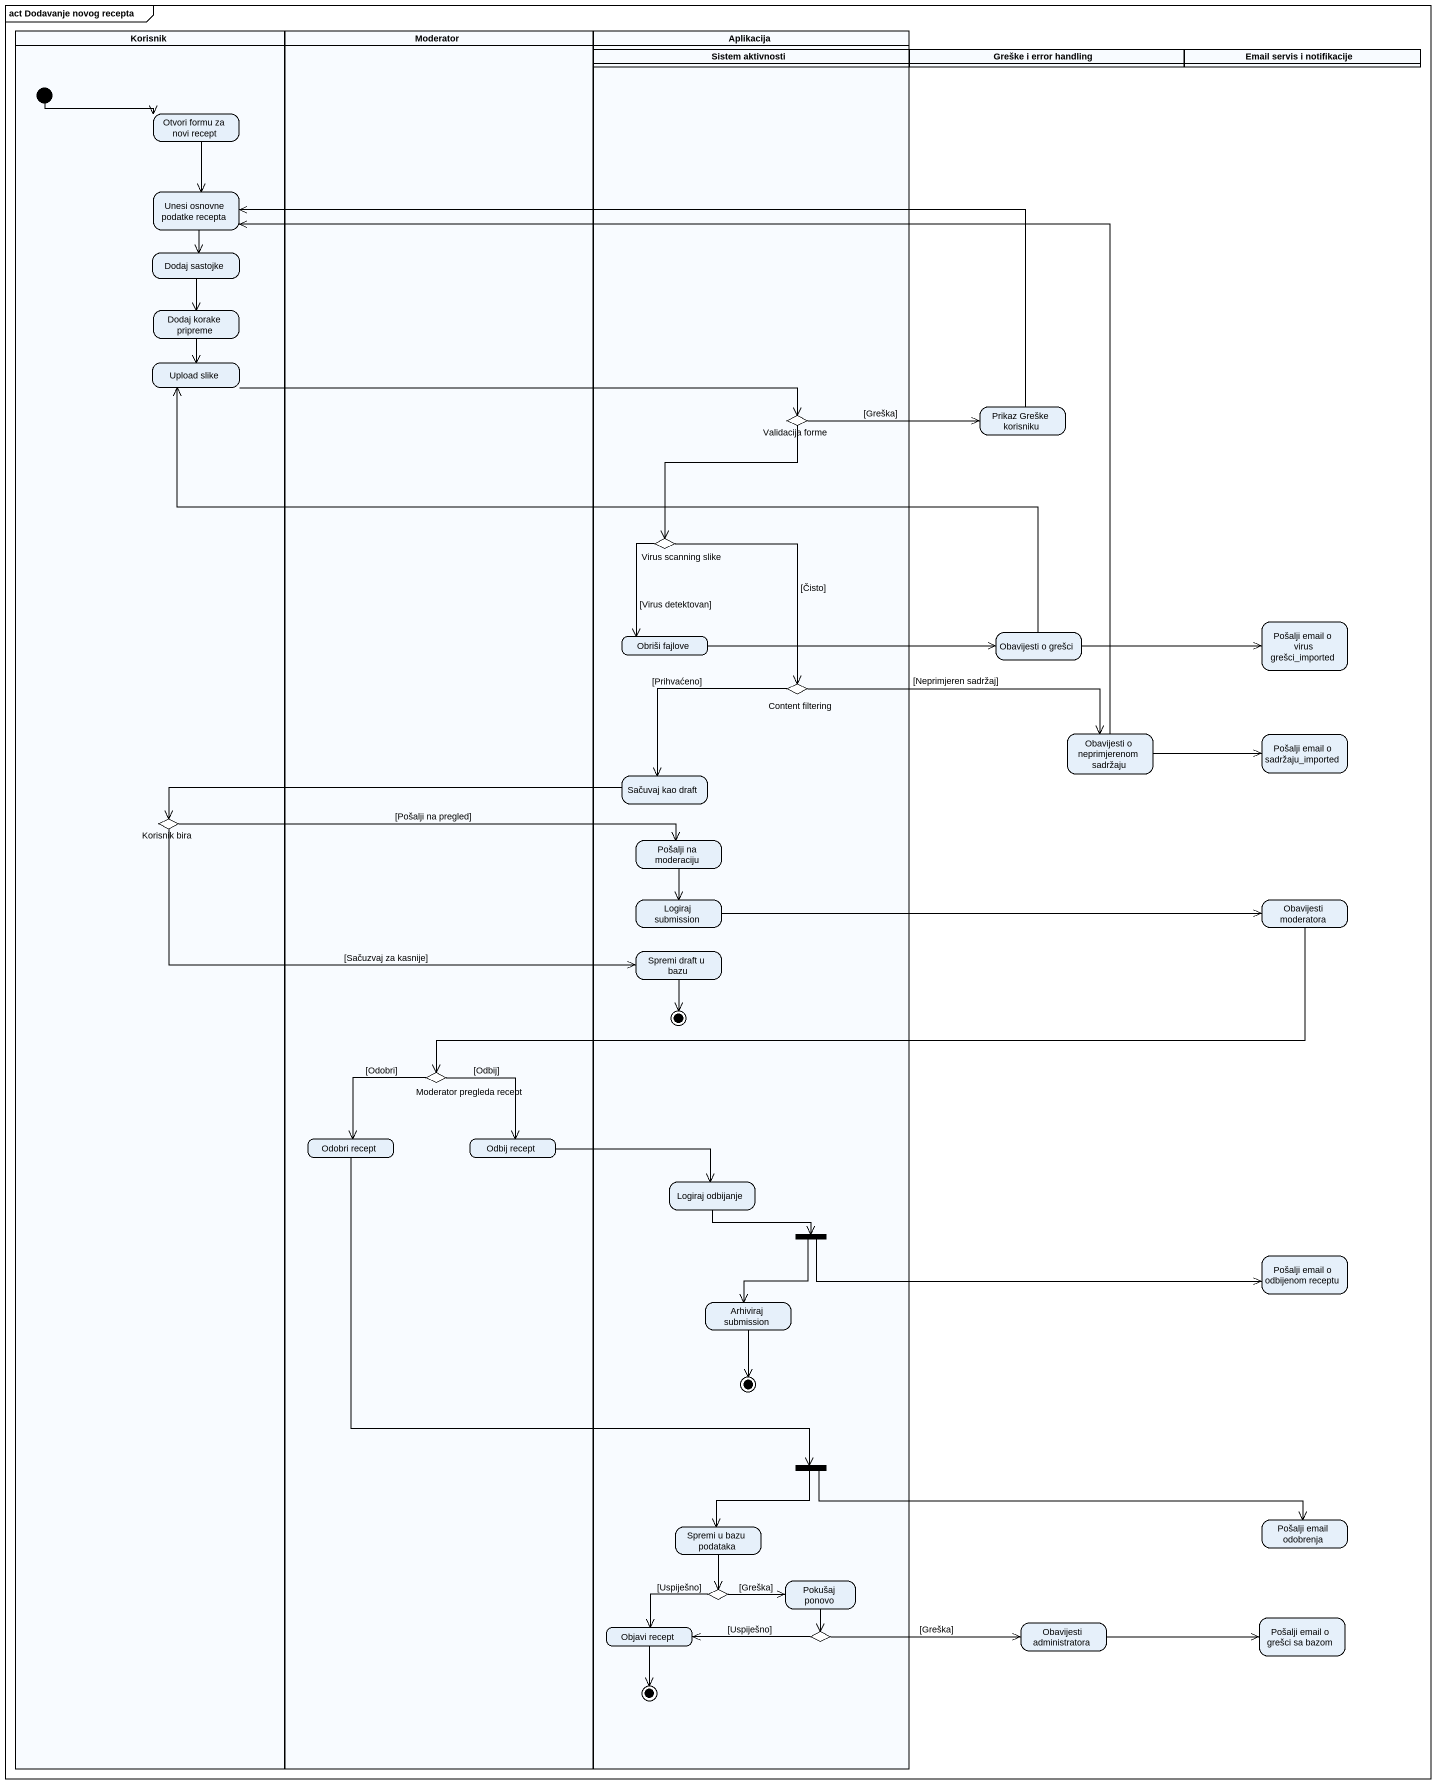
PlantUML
@startuml
mainframe act Dodavanje novog recepta
hide empty description
state Korisnik <<partition>> {
  state "Otvori formu za novi recept" as Otvori_formu_za_novi_recept
  state "Unesi osnovne podatke recepta" as Unesi_osnovne_podatke
  state "Dodaj sastojke" as Dodaj_sastojke
  state "Dodaj korake pripreme" as Dodaj_korake_pripreme
  state "Upload slike" as Upload_slike
  state "Korisnik bira" as Korisnik_bira <<choice>>
  [*] -right-> Otvori_formu_za_novi_recept
}
state Moderator <<partition>> {
  state "Moderator pregleda recept" as Moderator_pregleda_recept <<choice>>
  state "Odobri recept" as Odobri_recept
  state "Odbij recept" as Odbij_recept
}
state Aplikacija <<partition>> {
  state "Sistem aktivnosti" as Sistem_aktivnosti <<partition>>
  state "Validacija forme" as Validacija_forme <<choice>>
  state "Virus scanning slike" as Virus_scanning_slike <<choice>>
  state "Obriši fajlove" as Obriši_fajlove
  state "Content filtering" as Content_filtering <<choice>>
  state "Sačuvaj kao draft" as Sačuvaj_kao_draft
  state "Pošalji na moderaciju" as Pošalji_na_moderaciju
  state "Logiraj submission" as Logiraj_submission
  state "Spremi draft u bazu" as Spremi_draft_u_bazu
  state final1 <<end>>
  state "Logiraj odbijanje" as Logiraj_odbijanje
  state fork1 <<fork>>
  state "Arhiviraj submission" as Arhiviraj_submission
  state final2 <<end>>
  state fork2 <<fork>>
  state "Spremi u bazu podataka" as Spremi_u_bazu_podataka
  state choice1 <<choice>>
  state "Pokušaj ponovo" as Pokušaj_ponovo
  state "Objavi recept" as Objavi_recept
  state choice2 <<choice>>
  state final3 <<end>>
}
state "Greške i error handling" as Greške_i_error_handling <<partition>>
state "Email servis i notifikacije" as Email_servis_i_notifikacije <<partition>>
state "Prikaz Greške korisniku" as Prikaz_Greške_korisniku
state "Obavijesti o grešci" as Obavijesti_o_grešci
state "Pošalji email o virus grešci_imported" as Pošalji_email_o_virus
state "Obavijesti o neprimjerenom sadržaju" as Obavijesti_o_neprimjerenom
state "Pošalji email o sadržaju_imported" as Pošalji_email_o_sadržaju
state "Obavijesti moderatora" as Obavijesti_moderatora
state "Pošalji email o odbijenom receptu" as Pošalji_email_o_odbijenom
state "Pošalji email odobrenja" as Pošalji_email_odobrenja
state "Obavijesti administratora" as Obavijesti_administratora
state "Pošalji email o grešci sa bazom" as Pošalji_email_o_grešci_sa
Otvori_formu_za_novi_recept --> Unesi_osnovne_podatke
Unesi_osnovne_podatke --> Dodaj_sastojke
Dodaj_sastojke --> Dodaj_korake_pripreme
Dodaj_korake_pripreme --> Upload_slike
Upload_slike -right-> Validacija_forme
Prikaz_Greške_korisniku -left-> Unesi_osnovne_podatke
Validacija_forme -right-> Prikaz_Greške_korisniku : [Greška]
Validacija_forme --> Virus_scanning_slike
Virus_scanning_slike --> Obriši_fajlove : [Virus detektovan]
Virus_scanning_slike --> Content_filtering : [Čisto]
Obriši_fajlove -right-> Obavijesti_o_grešci
Obavijesti_o_grešci -left-> Upload_slike
Obavijesti_o_grešci -right-> Pošalji_email_o_virus
Content_filtering -right-> Obavijesti_o_neprimjerenom : [Neprimjeren sadržaj]
Content_filtering --> Sačuvaj_kao_draft : [Prihvaćeno]
Obavijesti_o_neprimjerenom -left-> Unesi_osnovne_podatke
Obavijesti_o_neprimjerenom -right-> Pošalji_email_o_sadržaju
Sačuvaj_kao_draft -left-> Korisnik_bira
Korisnik_bira -right-> Pošalji_na_moderaciju : [Pošalji na pregled]
Korisnik_bira -right-> Spremi_draft_u_bazu : [Sačuzvaj za kasnije]
Pošalji_na_moderaciju --> Logiraj_submission
Logiraj_submission -right-> Obavijesti_moderatora
Obavijesti_moderatora -left-> Moderator_pregleda_recept
Spremi_draft_u_bazu --> final1
Moderator_pregleda_recept --> Odobri_recept : [Odobri]
Moderator_pregleda_recept --> Odbij_recept : [Odbij]
Odobri_recept --> fork2
Odbij_recept -right-> Logiraj_odbijanje
Logiraj_odbijanje -right-> fork1
fork1 -right-> Pošalji_email_o_odbijenom
fork1 --> Arhiviraj_submission
Arhiviraj_submission --> final2
fork2 --> Spremi_u_bazu_podataka
fork2 -right-> Pošalji_email_odobrenja
Spremi_u_bazu_podataka --> choice1
choice1 -right-> Pokušaj_ponovo : [Greška]
choice1 --> Objavi_recept : [Uspiješno]
Pokušaj_ponovo --> choice2
Objavi_recept --> final3
choice2 -left-> Objavi_recept : [Uspiješno]
choice2 -right-> Obavijesti_administratora : [Greška]
Obavijesti_administratora -right-> Pošalji_email_o_grešci_sa
@enduml
